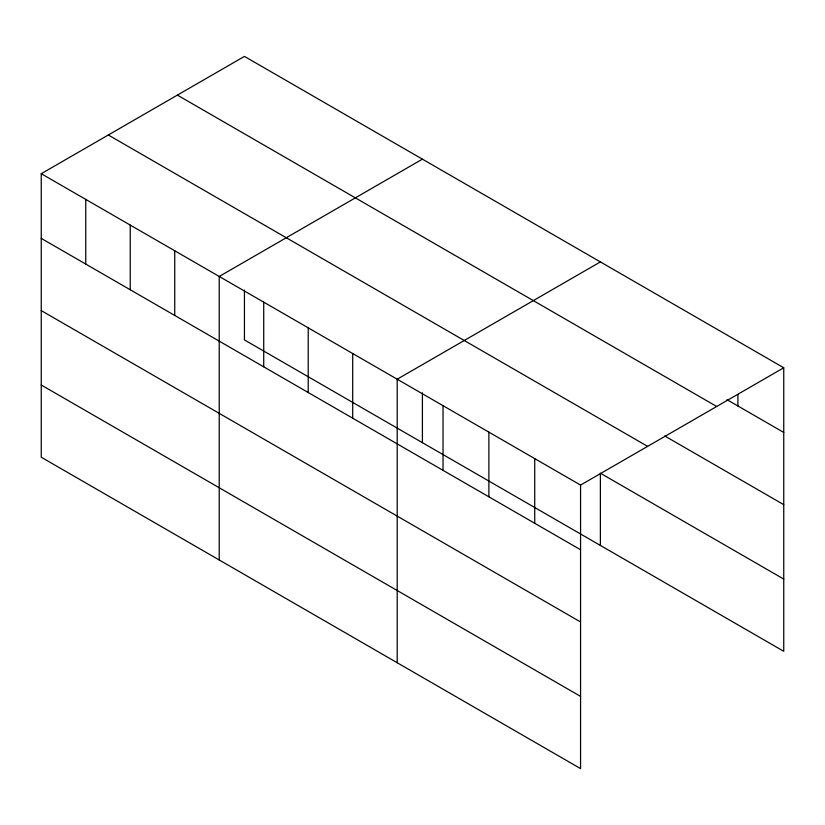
<?xml version="1.0" encoding="UTF-8"?>
<svg xmlns="http://www.w3.org/2000/svg" width="825" height="825" viewBox="0 0 825 825"><rect width="100%" height="100%" fill="white"/><g stroke="black" fill="none" stroke-linecap="round" stroke-linejoin="round"><path stroke-width="1.24" d="M41.25 173.704L580.563 485.079L580.563 768.601L41.25 457.225L41.25 173.704L244.437 56.399L783.75 367.775L783.75 651.296L244.437 339.921L244.437 290.111M422.41 159.153L219.223 276.457L219.223 559.979M600.383 261.907L397.196 379.211L397.196 662.733M580.563 485.079L783.75 367.775M726.99 399.671L783.75 432.444M177.385 95.112L716.698 406.478M664.775 435.982L783.75 504.663M108.302 134.991L647.615 446.366M783.75 579.078L600.383 473.21L600.383 545.428M41.25 238.384L580.563 549.749M41.25 310.602L580.563 621.967M41.25 385.007L580.563 696.382M737.911 394.567L737.911 405.972M534.724 458.607L534.724 523.287M488.885 432.145L488.885 496.815M443.035 405.673L443.035 470.353M422.41 392.865L422.41 442.674M352.708 353.523L352.708 418.192M308.21 327.834L308.21 392.504M263.722 302.146L263.722 366.816M174.735 250.769L174.735 315.439M130.237 225.081L130.237 289.75M85.748 199.392L85.748 264.062"/></g></svg>
